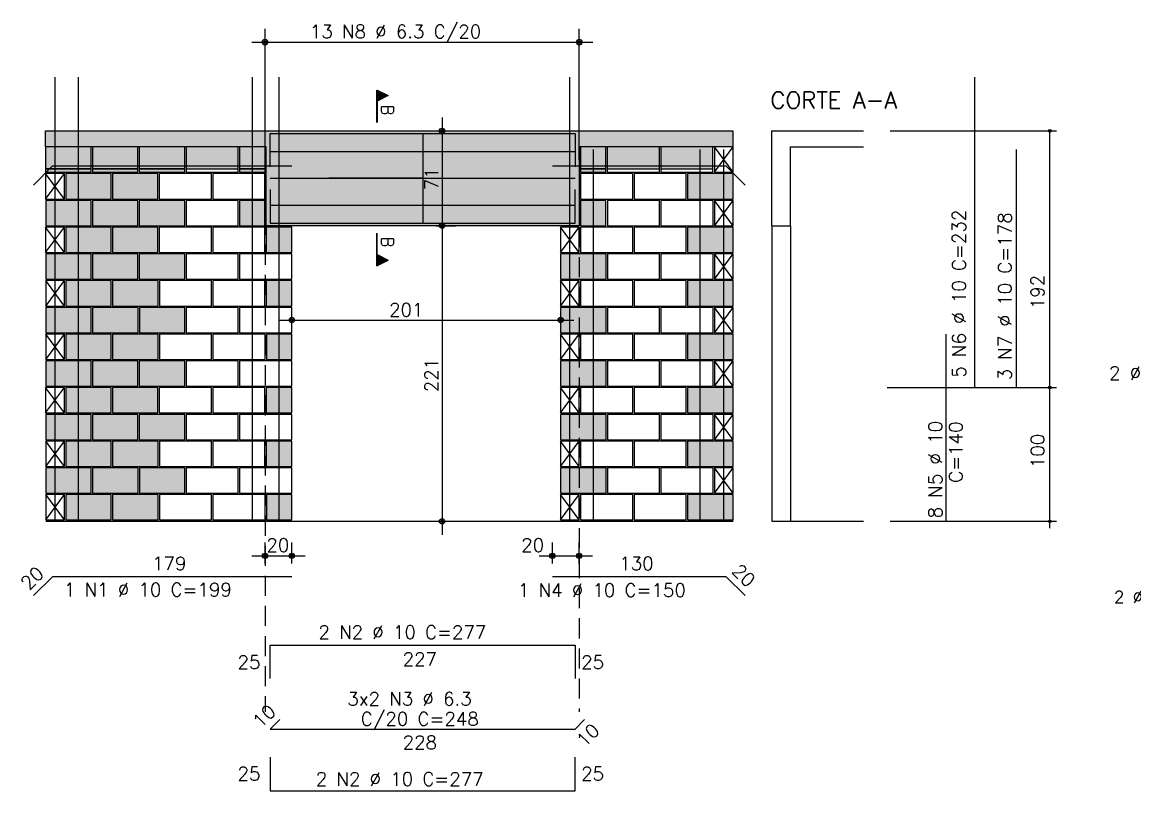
# Model space of a CAD drawing. Extents: x -1 to 122, y -1 to 61.
# Drawn here: x 30.03 to 46.67, y 10.34 to 21.83 of the extents above; entities that cross this region are included whole.
import ezdxf

# ---------------------------------------------------------------- set-up
doc = ezdxf.new("R2010")
doc.units = 0
doc.header["$MEASUREMENT"] = 0
doc.linetypes.add('ESTILO_TQS_0001', pattern=[0.45, 0.3, -0.15])
for name, color, linetype in [('PENA_01', 1, 'CONTINUOUS'), ('PENA_02', 2, 'CONTINUOUS'), ('PENA_03', 3, 'CONTINUOUS'), ('PENA_04', 4, 'CONTINUOUS'), ('PENA_05', 5, 'CONTINUOUS'), ('PENA_09', 254, 'CONTINUOUS'), ('PENA_11', 252, 'CONTINUOUS'), ('PENA_21', 100, 'CONTINUOUS'), ('PENA_23', 50, 'CONTINUOUS')]:
    doc.layers.add(name, color=color, linetype=linetype)
doc.styles.get("Standard").update_dxf_attribs({"font": 'ROMANS.SHX'})

msp = doc.modelspace()

# ---------------------------------------------------------------- linework, layer by layer
at = {"layer": 'PENA_01', "linetype": 'Continuous'}
for p, q in [((33.664, 19.769), (33.664, 21.734)), ((33.664, 19.769), (33.664, 21.734)), ((38.364, 19.769), (38.364, 21.734)), ((38.364, 19.769), (38.364, 21.734)), ((33.464, 21.534), (38.564, 21.534)), ((33.464, 21.534), (38.564, 21.534)), ((36.312, 20.409), (36.312, 18.589)), ((36.022, 20.169), (36.022, 18.829)), ((36.11, 20.209), (36.512, 20.209)), ((30.382, 19.639), (31.062, 19.639)), ((31.082, 19.639), (31.762, 19.639)), ((31.782, 19.639), (32.462, 19.639)), ((32.484, 19.639), (33.264, 19.639)), ((33.284, 19.639), (33.664, 19.639)), ((38.382, 19.639), (38.762, 19.639)), ((38.782, 19.639), (39.562, 19.639)), ((39.582, 19.639), (40.362, 19.639)), ((36.022, 19.499), (34.619, 19.499)), ((36.312, 18.989), (36.312, 14.169)), ((36.12, 18.789), (36.112, 18.789)), ((36.222, 18.789), (36.512, 18.789)), ((33.864, 17.379), (38.284, 17.379)), ((33.664, 13.74), (33.664, 14.053)), ((34.064, 13.74), (34.064, 14.053)), ((37.962, 13.74), (37.962, 14.053)), ((38.362, 13.74), (38.362, 14.053)), ((33.464, 13.853), (34.264, 13.853)), ((37.762, 13.853), (38.562, 13.853))]:
    msp.add_line(p, q, dxfattribs=at)
at = {"layer": 'PENA_01', "linetype": 'ESTILO_TQS_0001'}
for p, q in [((33.664, 19.404), (33.664, 11.518)), ((38.362, 18.769), (38.362, 11.518))]:
    msp.add_line(p, q, dxfattribs=at)
at = {"layer": 'PENA_02', "linetype": 'Continuous'}
for p, q in [((40.664, 19.969), (40.384, 19.969)), ((40.384, 19.969), (40.384, 19.589)), ((40.664, 19.589), (40.664, 19.969)), ((30.662, 19.569), (30.382, 19.569)), ((30.382, 19.569), (30.382, 19.189)), ((30.662, 19.189), (30.662, 19.569)), ((40.384, 19.589), (40.664, 19.589)), ((30.382, 19.189), (30.662, 19.189)), ((40.664, 19.169), (40.384, 19.169)), ((40.384, 19.169), (40.384, 18.789)), ((40.664, 18.789), (40.664, 19.169)), ((30.662, 18.769), (30.382, 18.769)), ((30.382, 18.769), (30.382, 18.389)), ((30.662, 18.389), (30.662, 18.769)), ((38.362, 18.769), (38.082, 18.769)), ((38.082, 18.769), (38.082, 18.389)), ((38.362, 18.389), (38.362, 18.769)), ((40.384, 18.789), (40.664, 18.789)), ((30.382, 18.389), (30.662, 18.389)), ((38.082, 18.389), (38.362, 18.389)), ((40.664, 18.369), (40.384, 18.369)), ((40.384, 18.369), (40.384, 17.989)), ((40.664, 17.989), (40.664, 18.369)), ((40.384, 17.989), (40.664, 17.989)), ((30.663, 17.969), (30.383, 17.969)), ((30.383, 17.969), (30.383, 17.589)), ((30.663, 17.589), (30.663, 17.969)), ((38.363, 17.969), (38.083, 17.969)), ((38.083, 17.969), (38.083, 17.589)), ((38.363, 17.589), (38.363, 17.969)), ((30.383, 17.589), (30.663, 17.589)), ((38.083, 17.589), (38.363, 17.589)), ((40.664, 17.569), (40.384, 17.569)), ((40.384, 17.569), (40.384, 17.189)), ((40.664, 17.189), (40.664, 17.569)), ((30.664, 17.169), (30.384, 17.169)), ((30.384, 17.169), (30.384, 16.789)), ((30.664, 16.789), (30.664, 17.169)), ((38.364, 17.169), (38.084, 17.169)), ((38.084, 17.169), (38.084, 16.789)), ((38.364, 16.789), (38.364, 17.169)), ((40.384, 17.189), (40.664, 17.189)), ((30.384, 16.789), (30.664, 16.789)), ((38.084, 16.789), (38.364, 16.789)), ((40.664, 16.769), (40.384, 16.769)), ((40.384, 16.769), (40.384, 16.389)), ((40.664, 16.389), (40.664, 16.769)), ((30.662, 16.369), (30.382, 16.369)), ((30.382, 16.369), (30.382, 15.989)), ((30.662, 15.989), (30.662, 16.369)), ((38.362, 16.369), (38.082, 16.369)), ((38.082, 16.369), (38.082, 15.989)), ((38.362, 15.989), (38.362, 16.369)), ((40.384, 16.389), (40.664, 16.389)), ((30.382, 15.989), (30.662, 15.989)), ((38.082, 15.989), (38.362, 15.989)), ((40.664, 15.969), (40.384, 15.969)), ((40.384, 15.969), (40.384, 15.589)), ((40.664, 15.589), (40.664, 15.969)), ((30.663, 15.569), (30.383, 15.569)), ((30.383, 15.569), (30.383, 15.189)), ((30.663, 15.189), (30.663, 15.569)), ((38.363, 15.569), (38.083, 15.569)), ((38.083, 15.569), (38.083, 15.189)), ((38.363, 15.189), (38.363, 15.569)), ((40.384, 15.589), (40.664, 15.589)), ((30.383, 15.189), (30.663, 15.189)), ((38.083, 15.189), (38.363, 15.189)), ((40.664, 15.169), (40.384, 15.169)), ((40.384, 15.169), (40.384, 14.789)), ((40.664, 14.789), (40.664, 15.169)), ((30.664, 14.769), (30.384, 14.769)), ((30.384, 14.769), (30.384, 14.389)), ((30.664, 14.389), (30.664, 14.769)), ((38.364, 14.769), (38.084, 14.769)), ((38.084, 14.769), (38.084, 14.389)), ((38.364, 14.389), (38.364, 14.769)), ((40.384, 14.789), (40.664, 14.789)), ((30.384, 14.389), (30.664, 14.389)), ((30.384, 14.369), (40.664, 14.369)), ((38.084, 14.389), (38.364, 14.389))]:
    msp.add_line(p, q, dxfattribs=at)
for points in [[(30.382, 19.969), (30.382, 20.209), (40.662, 20.209), (40.662, 19.969), (38.362, 19.969), (38.362, 18.789), (33.682, 18.789), (33.682, 19.969), (30.382, 19.969)], [(30.382, 19.589), (31.062, 19.589), (31.062, 19.969), (30.382, 19.969), (30.382, 19.589)], [(31.082, 19.589), (31.762, 19.589), (31.762, 19.969), (31.082, 19.969), (31.082, 19.589)], [(31.782, 19.589), (32.462, 19.589), (32.462, 19.969), (31.782, 19.969), (31.782, 19.589)], [(32.484, 19.589), (33.264, 19.589), (33.264, 19.969), (32.484, 19.969), (32.484, 19.589)], [(33.284, 19.589), (33.664, 19.589), (33.664, 19.969), (33.284, 19.969), (33.284, 19.589)], [(38.382, 19.589), (38.762, 19.589), (38.762, 19.969), (38.382, 19.969), (38.382, 19.589)], [(38.782, 19.589), (39.562, 19.589), (39.562, 19.969), (38.782, 19.969), (38.782, 19.589)], [(39.582, 19.589), (40.362, 19.589), (40.362, 19.969), (39.582, 19.969), (39.582, 19.589)], [(30.682, 19.189), (31.362, 19.189), (31.362, 19.569), (30.682, 19.569), (30.682, 19.189)], [(31.382, 19.189), (32.062, 19.189), (32.062, 19.569), (31.382, 19.569), (31.382, 19.189)], [(32.082, 19.189), (32.862, 19.189), (32.862, 19.569), (32.082, 19.569), (32.082, 19.189)], [(32.882, 19.189), (33.662, 19.189), (33.662, 19.569), (32.882, 19.569), (32.882, 19.189)], [(38.384, 19.189), (39.164, 19.189), (39.164, 19.569), (38.384, 19.569), (38.384, 19.189)], [(39.184, 19.189), (39.964, 19.189), (39.964, 19.569), (39.184, 19.569), (39.184, 19.189)], [(39.984, 19.189), (40.664, 19.189), (40.664, 19.569), (39.984, 19.569), (39.984, 19.189)], [(30.384, 18.789), (31.064, 18.789), (31.064, 19.169), (30.384, 19.169), (30.384, 18.789)], [(31.082, 18.789), (31.762, 18.789), (31.762, 19.169), (31.082, 19.169), (31.082, 18.789)], [(31.782, 18.789), (32.462, 18.789), (32.462, 19.169), (31.782, 19.169), (31.782, 18.789)], [(32.482, 18.789), (33.262, 18.789), (33.262, 19.169), (32.482, 19.169), (32.482, 18.789)], [(33.282, 18.789), (33.662, 18.789), (33.662, 19.169), (33.282, 19.169), (33.282, 18.789)], [(38.382, 18.789), (38.762, 18.789), (38.762, 19.169), (38.382, 19.169), (38.382, 18.789)], [(38.784, 18.789), (39.564, 18.789), (39.564, 19.169), (38.784, 19.169), (38.784, 18.789)], [(39.584, 18.789), (40.364, 18.789), (40.364, 19.169), (39.584, 19.169), (39.584, 18.789)], [(30.682, 18.389), (31.362, 18.389), (31.362, 18.769), (30.682, 18.769), (30.682, 18.389)], [(31.382, 18.389), (32.062, 18.389), (32.062, 18.769), (31.382, 18.769), (31.382, 18.389)], [(32.082, 18.389), (32.862, 18.389), (32.862, 18.769), (32.082, 18.769), (32.082, 18.389)], [(32.882, 18.389), (33.662, 18.389), (33.662, 18.769), (32.882, 18.769), (32.882, 18.389)], [(33.682, 18.389), (34.062, 18.389), (34.062, 18.769), (33.682, 18.769), (33.682, 18.389)], [(38.384, 18.389), (39.164, 18.389), (39.164, 18.769), (38.384, 18.769), (38.384, 18.389)], [(39.184, 18.389), (39.964, 18.389), (39.964, 18.769), (39.184, 18.769), (39.184, 18.389)], [(39.984, 18.389), (40.664, 18.389), (40.664, 18.769), (39.984, 18.769), (39.984, 18.389)], [(30.384, 17.989), (31.064, 17.989), (31.064, 18.369), (30.384, 18.369), (30.384, 17.989)], [(31.083, 17.989), (31.763, 17.989), (31.763, 18.369), (31.083, 18.369), (31.083, 17.989)], [(31.783, 17.989), (32.463, 17.989), (32.463, 18.369), (31.783, 18.369), (31.783, 17.989)], [(32.483, 17.989), (33.263, 17.989), (33.263, 18.369), (32.483, 18.369), (32.483, 17.989)], [(33.283, 17.989), (34.063, 17.989), (34.063, 18.369), (33.283, 18.369), (33.283, 17.989)], [(38.084, 17.989), (38.764, 17.989), (38.764, 18.369), (38.084, 18.369), (38.084, 17.989)], [(38.784, 17.989), (39.564, 17.989), (39.564, 18.369), (38.784, 18.369), (38.784, 17.989)], [(39.584, 17.989), (40.364, 17.989), (40.364, 18.369), (39.584, 18.369), (39.584, 17.989)], [(30.683, 17.589), (31.363, 17.589), (31.363, 17.969), (30.683, 17.969), (30.683, 17.589)], [(31.383, 17.589), (32.063, 17.589), (32.063, 17.969), (31.383, 17.969), (31.383, 17.589)], [(32.083, 17.589), (32.863, 17.589), (32.863, 17.969), (32.083, 17.969), (32.083, 17.589)], [(32.883, 17.589), (33.663, 17.589), (33.663, 17.969), (32.883, 17.969), (32.883, 17.589)], [(33.683, 17.589), (34.063, 17.589), (34.063, 17.969), (33.683, 17.969), (33.683, 17.589)], [(38.384, 17.589), (39.164, 17.589), (39.164, 17.969), (38.384, 17.969), (38.384, 17.589)], [(39.184, 17.589), (39.964, 17.589), (39.964, 17.969), (39.184, 17.969), (39.184, 17.589)], [(39.984, 17.589), (40.664, 17.589), (40.664, 17.969), (39.984, 17.969), (39.984, 17.589)], [(30.384, 17.189), (31.064, 17.189), (31.064, 17.569), (30.384, 17.569), (30.384, 17.189)], [(31.084, 17.189), (31.764, 17.189), (31.764, 17.569), (31.084, 17.569), (31.084, 17.189)], [(31.784, 17.189), (32.464, 17.189), (32.464, 17.569), (31.784, 17.569), (31.784, 17.189)], [(32.484, 17.189), (33.264, 17.189), (33.264, 17.569), (32.484, 17.569), (32.484, 17.189)], [(33.284, 17.189), (34.064, 17.189), (34.064, 17.569), (33.284, 17.569), (33.284, 17.189)], [(38.084, 17.189), (38.764, 17.189), (38.764, 17.569), (38.084, 17.569), (38.084, 17.189)], [(38.784, 17.189), (39.564, 17.189), (39.564, 17.569), (38.784, 17.569), (38.784, 17.189)], [(39.584, 17.189), (40.364, 17.189), (40.364, 17.569), (39.584, 17.569), (39.584, 17.189)], [(30.684, 16.789), (31.364, 16.789), (31.364, 17.169), (30.684, 17.169), (30.684, 16.789)], [(31.384, 16.789), (32.064, 16.789), (32.064, 17.169), (31.384, 17.169), (31.384, 16.789)], [(32.084, 16.789), (32.864, 16.789), (32.864, 17.169), (32.084, 17.169), (32.084, 16.789)], [(32.884, 16.789), (33.664, 16.789), (33.664, 17.169), (32.884, 17.169), (32.884, 16.789)], [(33.684, 16.789), (34.064, 16.789), (34.064, 17.169), (33.684, 17.169), (33.684, 16.789)], [(38.384, 16.789), (39.164, 16.789), (39.164, 17.169), (38.384, 17.169), (38.384, 16.789)], [(39.184, 16.789), (39.964, 16.789), (39.964, 17.169), (39.184, 17.169), (39.184, 16.789)], [(39.984, 16.789), (40.664, 16.789), (40.664, 17.169), (39.984, 17.169), (39.984, 16.789)], [(30.384, 16.389), (31.064, 16.389), (31.064, 16.769), (30.384, 16.769), (30.384, 16.389)], [(31.082, 16.389), (31.762, 16.389), (31.762, 16.769), (31.082, 16.769), (31.082, 16.389)], [(31.782, 16.389), (32.462, 16.389), (32.462, 16.769), (31.782, 16.769), (31.782, 16.389)], [(32.482, 16.389), (33.262, 16.389), (33.262, 16.769), (32.482, 16.769), (32.482, 16.389)], [(33.282, 16.389), (34.062, 16.389), (34.062, 16.769), (33.282, 16.769), (33.282, 16.389)], [(38.084, 16.389), (38.764, 16.389), (38.764, 16.769), (38.084, 16.769), (38.084, 16.389)], [(38.784, 16.389), (39.564, 16.389), (39.564, 16.769), (38.784, 16.769), (38.784, 16.389)], [(39.584, 16.389), (40.364, 16.389), (40.364, 16.769), (39.584, 16.769), (39.584, 16.389)], [(30.682, 15.989), (31.362, 15.989), (31.362, 16.369), (30.682, 16.369), (30.682, 15.989)], [(31.382, 15.989), (32.062, 15.989), (32.062, 16.369), (31.382, 16.369), (31.382, 15.989)], [(32.082, 15.989), (32.862, 15.989), (32.862, 16.369), (32.082, 16.369), (32.082, 15.989)], [(32.882, 15.989), (33.662, 15.989), (33.662, 16.369), (32.882, 16.369), (32.882, 15.989)], [(33.682, 15.989), (34.062, 15.989), (34.062, 16.369), (33.682, 16.369), (33.682, 15.989)], [(38.384, 15.989), (39.164, 15.989), (39.164, 16.369), (38.384, 16.369), (38.384, 15.989)], [(39.184, 15.989), (39.964, 15.989), (39.964, 16.369), (39.184, 16.369), (39.184, 15.989)], [(39.984, 15.989), (40.664, 15.989), (40.664, 16.369), (39.984, 16.369), (39.984, 15.989)], [(30.384, 15.589), (31.064, 15.589), (31.064, 15.969), (30.384, 15.969), (30.384, 15.589)], [(31.083, 15.589), (31.763, 15.589), (31.763, 15.969), (31.083, 15.969), (31.083, 15.589)], [(31.783, 15.589), (32.463, 15.589), (32.463, 15.969), (31.783, 15.969), (31.783, 15.589)], [(32.483, 15.589), (33.263, 15.589), (33.263, 15.969), (32.483, 15.969), (32.483, 15.589)], [(33.283, 15.589), (34.063, 15.589), (34.063, 15.969), (33.283, 15.969), (33.283, 15.589)], [(38.084, 15.589), (38.764, 15.589), (38.764, 15.969), (38.084, 15.969), (38.084, 15.589)], [(38.784, 15.589), (39.564, 15.589), (39.564, 15.969), (38.784, 15.969), (38.784, 15.589)], [(39.584, 15.589), (40.364, 15.589), (40.364, 15.969), (39.584, 15.969), (39.584, 15.589)], [(30.683, 15.189), (31.363, 15.189), (31.363, 15.569), (30.683, 15.569), (30.683, 15.189)], [(31.383, 15.189), (32.063, 15.189), (32.063, 15.569), (31.383, 15.569), (31.383, 15.189)], [(32.083, 15.189), (32.863, 15.189), (32.863, 15.569), (32.083, 15.569), (32.083, 15.189)], [(32.883, 15.189), (33.663, 15.189), (33.663, 15.569), (32.883, 15.569), (32.883, 15.189)], [(33.683, 15.189), (34.063, 15.189), (34.063, 15.569), (33.683, 15.569), (33.683, 15.189)], [(38.384, 15.189), (39.164, 15.189), (39.164, 15.569), (38.384, 15.569), (38.384, 15.189)], [(39.184, 15.189), (39.964, 15.189), (39.964, 15.569), (39.184, 15.569), (39.184, 15.189)], [(39.984, 15.189), (40.664, 15.189), (40.664, 15.569), (39.984, 15.569), (39.984, 15.189)], [(30.384, 14.789), (31.064, 14.789), (31.064, 15.169), (30.384, 15.169), (30.384, 14.789)], [(31.084, 14.789), (31.764, 14.789), (31.764, 15.169), (31.084, 15.169), (31.084, 14.789)], [(31.784, 14.789), (32.464, 14.789), (32.464, 15.169), (31.784, 15.169), (31.784, 14.789)], [(31.784, 14.789), (32.464, 14.789), (32.464, 15.169), (31.784, 15.169), (31.784, 14.789)], [(32.484, 14.789), (33.264, 14.789), (33.264, 15.169), (32.484, 15.169), (32.484, 14.789)], [(33.284, 14.789), (34.064, 14.789), (34.064, 15.169), (33.284, 15.169), (33.284, 14.789)], [(38.084, 14.789), (38.764, 14.789), (38.764, 15.169), (38.084, 15.169), (38.084, 14.789)], [(38.784, 14.789), (39.564, 14.789), (39.564, 15.169), (38.784, 15.169), (38.784, 14.789)], [(39.584, 14.789), (40.364, 14.789), (40.364, 15.169), (39.584, 15.169), (39.584, 14.789)], [(30.684, 14.389), (31.364, 14.389), (31.364, 14.769), (30.684, 14.769), (30.684, 14.389)], [(31.384, 14.389), (32.064, 14.389), (32.064, 14.769), (31.384, 14.769), (31.384, 14.389)], [(32.084, 14.389), (32.864, 14.389), (32.864, 14.769), (32.084, 14.769), (32.084, 14.389)], [(32.884, 14.389), (33.664, 14.389), (33.664, 14.769), (32.884, 14.769), (32.884, 14.389)], [(33.684, 14.389), (34.064, 14.389), (34.064, 14.769), (33.684, 14.769), (33.684, 14.389)], [(38.384, 14.389), (39.164, 14.389), (39.164, 14.769), (38.384, 14.769), (38.384, 14.389)], [(39.184, 14.389), (39.964, 14.389), (39.964, 14.769), (39.184, 14.769), (39.184, 14.389)], [(39.984, 14.389), (40.664, 14.389), (40.664, 14.769), (39.984, 14.769), (39.984, 14.389)]]:
    msp.add_lwpolyline(points, dxfattribs=at)
for centre, radius in [((33.664, 21.534), 0.0416), ((33.664, 21.534), 0.0416), ((33.664, 21.534), 0.0208), ((33.664, 21.534), 0.0208), ((38.364, 21.534), 0.0416), ((38.364, 21.534), 0.0416), ((38.364, 21.534), 0.0208), ((38.364, 21.534), 0.0208), ((36.312, 20.209), 0.04), ((36.312, 20.209), 0.02), ((45.402, 20.209), 0.02), ((45.402, 20.209), 0.01), ((36.312, 18.789), 0.04), ((36.312, 18.789), 0.04), ((36.312, 18.789), 0.02), ((36.312, 18.789), 0.02), ((34.064, 17.379), 0.04), ((34.064, 17.379), 0.02), ((38.084, 17.379), 0.04), ((38.084, 17.379), 0.02), ((45.402, 16.369), 0.02), ((45.402, 16.369), 0.01), ((36.312, 14.369), 0.04), ((36.312, 14.369), 0.02), ((45.402, 14.369), 0.02), ((45.402, 14.369), 0.01), ((33.664, 13.853), 0.04), ((33.664, 13.853), 0.02), ((34.064, 13.853), 0.04), ((34.064, 13.853), 0.02), ((37.962, 13.853), 0.04), ((37.962, 13.853), 0.02), ((38.362, 13.853), 0.04), ((38.362, 13.853), 0.02)]:
    msp.add_circle(centre, radius, dxfattribs=at)
at = {"layer": 'PENA_03', "linetype": 'Continuous'}
for p, q in [((35.338, 20.332), (35.338, 20.818)), ((35.338, 20.818), (35.504, 20.735)), ((35.339, 20.817), (35.339, 20.653)), ((35.339, 20.817), (35.503, 20.735)), ((35.351, 20.812), (35.351, 20.659)), ((35.364, 20.805), (35.364, 20.665)), ((35.503, 20.735), (35.339, 20.653)), ((35.504, 20.735), (35.339, 20.653)), ((35.339, 20.653), (35.339, 20.332)), ((35.377, 20.799), (35.377, 20.671)), ((35.389, 20.793), (35.389, 20.678)), ((35.402, 20.786), (35.402, 20.684)), ((35.415, 20.78), (35.415, 20.691)), ((35.428, 20.774), (35.428, 20.697)), ((35.44, 20.767), (35.44, 20.703)), ((35.453, 20.761), (35.453, 20.71)), ((35.466, 20.754), (35.466, 20.716)), ((35.479, 20.748), (35.479, 20.722)), ((35.491, 20.742), (35.491, 20.729)), ((35.91, 20.209), (35.91, 20.209)), ((41.242, 18.789), (41.242, 20.209)), ((41.242, 20.209), (42.613, 20.209)), ((43.013, 20.209), (45.502, 20.209)), ((45.402, 14.269), (45.402, 20.209)), ((40.384, 19.589), (40.664, 19.969)), ((40.664, 19.589), (40.384, 19.969)), ((41.522, 19.969), (42.613, 19.969)), ((41.522, 18.789), (41.522, 19.969)), ((30.382, 19.189), (30.662, 19.569)), ((30.662, 19.189), (30.382, 19.569)), ((33.664, 19.569), (33.664, 19.569)), ((33.664, 19.569), (33.664, 19.569)), ((38.364, 19.569), (38.364, 19.569)), ((38.364, 19.569), (38.364, 19.569)), ((40.384, 18.789), (40.664, 19.169)), ((40.664, 18.789), (40.384, 19.169)), ((30.382, 18.389), (30.662, 18.769)), ((30.662, 18.389), (30.382, 18.769)), ((35.338, 18.192), (35.338, 18.679)), ((35.339, 18.358), (35.339, 18.679)), ((36.022, 18.789), (36.022, 18.789)), ((36.32, 18.789), (36.32, 18.789)), ((38.082, 18.389), (38.362, 18.769)), ((38.362, 18.389), (38.082, 18.769)), ((41.242, 18.789), (41.242, 14.369)), ((41.242, 18.789), (41.522, 18.789)), ((41.522, 18.789), (41.522, 14.369)), ((35.339, 18.358), (35.504, 18.275)), ((35.339, 18.193), (35.339, 18.357)), ((35.339, 18.357), (35.503, 18.275)), ((35.351, 18.199), (35.351, 18.352)), ((35.364, 18.205), (35.364, 18.345)), ((35.377, 18.211), (35.377, 18.339)), ((35.389, 18.218), (35.389, 18.333)), ((35.402, 18.224), (35.402, 18.326)), ((35.415, 18.231), (35.415, 18.32)), ((35.428, 18.237), (35.428, 18.314)), ((35.44, 18.243), (35.44, 18.307)), ((40.384, 17.989), (40.664, 18.369)), ((40.664, 17.989), (40.384, 18.369)), ((35.338, 18.192), (35.504, 18.275)), ((35.339, 18.193), (35.503, 18.275)), ((35.453, 18.25), (35.453, 18.301)), ((35.466, 18.256), (35.466, 18.294)), ((35.479, 18.262), (35.479, 18.288)), ((35.491, 18.269), (35.491, 18.282)), ((30.383, 17.589), (30.663, 17.969)), ((30.663, 17.589), (30.383, 17.969)), ((38.083, 17.589), (38.363, 17.969)), ((38.363, 17.589), (38.083, 17.969)), ((40.384, 17.189), (40.664, 17.569)), ((40.664, 17.189), (40.384, 17.569)), ((34.064, 17.379), (34.064, 17.379)), ((38.084, 17.379), (38.084, 17.379)), ((30.384, 16.789), (30.664, 17.169)), ((30.664, 16.789), (30.384, 17.169)), ((38.084, 16.789), (38.364, 17.169)), ((38.364, 16.789), (38.084, 17.169)), ((40.384, 16.389), (40.664, 16.769)), ((40.664, 16.389), (40.384, 16.769)), ((30.382, 15.989), (30.662, 16.369)), ((30.662, 15.989), (30.382, 16.369)), ((38.082, 15.989), (38.362, 16.369)), ((38.362, 15.989), (38.082, 16.369)), ((42.971, 16.369), (45.502, 16.369)), ((40.384, 15.589), (40.664, 15.969)), ((40.664, 15.589), (40.384, 15.969)), ((30.383, 15.189), (30.663, 15.569)), ((30.663, 15.189), (30.383, 15.569)), ((38.083, 15.189), (38.363, 15.569)), ((38.363, 15.189), (38.083, 15.569)), ((40.384, 14.789), (40.664, 15.169)), ((40.664, 14.789), (40.384, 15.169)), ((30.384, 14.389), (30.664, 14.769)), ((30.664, 14.389), (30.384, 14.769)), ((38.084, 14.389), (38.364, 14.769)), ((38.364, 14.389), (38.084, 14.769)), ((36.312, 14.369), (36.312, 14.369)), ((41.242, 14.369), (42.613, 14.369)), ((43.013, 14.369), (45.502, 14.369)), ((33.664, 13.54), (33.664, 13.54)), ((34.064, 13.54), (34.064, 13.54)), ((37.962, 13.54), (37.962, 13.54)), ((38.362, 13.54), (38.362, 13.54))]:
    msp.add_line(p, q, dxfattribs=at)
at = {"layer": 'PENA_04', "linetype": 'Continuous'}
for p, q in [((33.742, 19.669), (33.742, 20.169)), ((33.742, 20.169), (38.302, 20.169)), ((38.302, 20.169), (38.302, 19.669)), ((33.742, 19.899), (38.302, 19.899)), ((33.742, 19.499), (38.302, 19.499)), ((33.742, 19.329), (33.742, 18.829)), ((38.302, 18.829), (38.302, 19.329)), ((33.742, 19.099), (38.302, 19.099)), ((33.742, 18.829), (38.302, 18.829))]:
    msp.add_line(p, q, dxfattribs=at)
at = {"layer": 'PENA_05', "linetype": 'Continuous'}
for p, q in [((38.224, 14.369), (38.224, 21.009)), ((44.278, 16.366), (44.278, 21.009)), ((38.574, 14.369), (38.574, 19.929)), ((40.174, 14.369), (40.174, 19.929)), ((40.524, 14.369), (40.524, 19.929)), ((44.905, 16.369), (44.905, 19.929)), ((30.482, 19.679), (30.199, 19.396)), ((34.062, 19.679), (30.482, 19.679)), ((40.562, 19.679), (37.962, 19.679)), ((40.845, 19.396), (40.562, 19.679)), ((43.852, 14.369), (43.852, 17.169)), ((30.484, 13.54), (30.201, 13.258)), ((34.064, 13.54), (30.484, 13.54)), ((40.562, 13.54), (37.962, 13.54)), ((40.845, 13.258), (40.562, 13.54)), ((33.742, 12.017), (33.742, 12.517)), ((33.742, 12.517), (38.302, 12.517)), ((38.302, 12.517), (38.302, 12.017)), ((33.884, 11.404), (33.742, 11.263)), ((38.302, 11.263), (38.444, 11.404)), ((33.742, 11.263), (38.302, 11.263)), ((33.742, 10.84), (33.742, 10.34)), ((38.302, 10.34), (38.302, 10.84)), ((33.742, 10.34), (38.302, 10.34))]:
    msp.add_line(p, q, dxfattribs=at)
for points in [[(30.519, 21.009), (30.519, 14.369)], [(30.869, 21.009), (30.869, 14.369)], [(33.469, 21.009), (33.469, 14.369)], [(33.869, 21.009), (33.869, 14.369)]]:
    msp.add_lwpolyline(points, dxfattribs=at)
at = {"layer": 'PENA_09', "linetype": 'Continuous'}
for points in [[(30.382, 19.639), (31.062, 19.639), (31.062, 19.969), (30.382, 19.969), (30.382, 19.639)], [(31.082, 19.639), (31.762, 19.639), (31.762, 19.969), (31.082, 19.969), (31.082, 19.639)], [(31.782, 19.639), (32.462, 19.639), (32.462, 19.969), (31.782, 19.969), (31.782, 19.639)], [(32.484, 19.639), (33.264, 19.639), (33.264, 19.969), (32.484, 19.969), (32.484, 19.639)], [(33.284, 19.639), (33.664, 19.639), (33.664, 19.969), (33.284, 19.969), (33.284, 19.639)], [(38.382, 19.639), (38.762, 19.639), (38.762, 19.969), (38.382, 19.969), (38.382, 19.639)], [(38.782, 19.639), (39.562, 19.639), (39.562, 19.969), (38.782, 19.969), (38.782, 19.639)], [(39.582, 19.639), (40.362, 19.639), (40.362, 19.969), (39.582, 19.969), (39.582, 19.639)]]:
    msp.add_lwpolyline(points, dxfattribs=at)
for points in [[(30.382, 19.639), (31.062, 19.639), (31.062, 19.969)], [(30.382, 19.639), (31.062, 19.969), (30.382, 19.969)], [(30.382, 19.639), (30.382, 19.969), (30.382, 19.639)], [(31.082, 19.639), (31.762, 19.639), (31.762, 19.969)], [(31.082, 19.639), (31.762, 19.969), (31.082, 19.969)], [(31.082, 19.639), (31.082, 19.969), (31.082, 19.639)], [(31.782, 19.639), (32.462, 19.639), (32.462, 19.969)], [(31.782, 19.639), (32.462, 19.969), (31.782, 19.969)], [(31.782, 19.639), (31.782, 19.969), (31.782, 19.639)], [(32.484, 19.639), (33.264, 19.639), (33.264, 19.969)], [(32.484, 19.639), (33.264, 19.969), (32.484, 19.969)], [(32.484, 19.639), (32.484, 19.969), (32.484, 19.639)], [(33.284, 19.639), (33.664, 19.639), (33.664, 19.969)], [(33.284, 19.639), (33.664, 19.969), (33.284, 19.969)], [(33.284, 19.639), (33.284, 19.969), (33.284, 19.639)], [(38.382, 19.639), (38.762, 19.639), (38.762, 19.969)], [(38.382, 19.639), (38.762, 19.969), (38.382, 19.969)], [(38.382, 19.639), (38.382, 19.969), (38.382, 19.639)], [(38.782, 19.639), (39.562, 19.639), (39.562, 19.969)], [(38.782, 19.639), (39.562, 19.969), (38.782, 19.969)], [(38.782, 19.639), (38.782, 19.969), (38.782, 19.639)], [(39.582, 19.639), (40.362, 19.639), (40.362, 19.969)], [(39.582, 19.639), (40.362, 19.969), (39.582, 19.969)], [(39.582, 19.639), (39.582, 19.969), (39.582, 19.639)]]:
    msp.add_solid(points, dxfattribs=at)
at = {"layer": 'PENA_11', "linetype": 'Continuous'}
for points in [[(33.682, 19.969), (30.382, 19.969), (40.662, 20.209)], [(40.662, 20.209), (30.382, 19.969), (30.382, 20.209)], [(38.362, 19.969), (33.682, 19.969), (40.662, 20.209)], [(40.662, 20.209), (40.662, 19.969), (38.362, 19.969)], [(38.362, 18.789), (33.682, 18.789), (38.362, 19.969)], [(33.682, 18.789), (33.682, 19.969), (38.362, 19.969)]]:
    msp.add_solid(points, dxfattribs=at)
at = {"layer": 'PENA_21', "linetype": 'Continuous'}
for points in [[(30.382, 19.589), (31.062, 19.589), (31.062, 19.639), (30.382, 19.639), (30.382, 19.589)], [(31.082, 19.589), (31.762, 19.589), (31.762, 19.639), (31.082, 19.639), (31.082, 19.589)], [(31.782, 19.589), (32.462, 19.589), (32.462, 19.639), (31.782, 19.639), (31.782, 19.589)], [(30.682, 19.189), (31.362, 19.189), (31.362, 19.569), (30.682, 19.569), (30.682, 19.189)], [(31.382, 19.189), (32.062, 19.189), (32.062, 19.569), (31.382, 19.569), (31.382, 19.189)], [(39.984, 19.189), (40.664, 19.189), (40.664, 19.569), (39.984, 19.569), (39.984, 19.189)], [(30.384, 18.789), (31.064, 18.789), (31.064, 19.169), (30.384, 19.169), (30.384, 18.789)], [(31.082, 18.789), (31.762, 18.789), (31.762, 19.169), (31.082, 19.169), (31.082, 18.789)], [(31.782, 18.789), (32.462, 18.789), (32.462, 19.169), (31.782, 19.169), (31.782, 18.789)], [(30.682, 18.389), (31.362, 18.389), (31.362, 18.769), (30.682, 18.769), (30.682, 18.389)], [(31.382, 18.389), (32.062, 18.389), (32.062, 18.769), (31.382, 18.769), (31.382, 18.389)], [(39.984, 18.389), (40.664, 18.389), (40.664, 18.769), (39.984, 18.769), (39.984, 18.389)], [(30.384, 17.989), (31.064, 17.989), (31.064, 18.369), (30.384, 18.369), (30.384, 17.989)], [(31.083, 17.989), (31.763, 17.989), (31.763, 18.369), (31.083, 18.369), (31.083, 17.989)], [(31.783, 17.989), (32.463, 17.989), (32.463, 18.369), (31.783, 18.369), (31.783, 17.989)], [(38.084, 17.989), (38.764, 17.989), (38.764, 18.369), (38.084, 18.369), (38.084, 17.989)], [(30.683, 17.589), (31.363, 17.589), (31.363, 17.969), (30.683, 17.969), (30.683, 17.589)], [(31.383, 17.589), (32.063, 17.589), (32.063, 17.969), (31.383, 17.969), (31.383, 17.589)], [(39.984, 17.589), (40.664, 17.589), (40.664, 17.969), (39.984, 17.969), (39.984, 17.589)], [(30.384, 17.189), (31.064, 17.189), (31.064, 17.569), (30.384, 17.569), (30.384, 17.189)], [(31.084, 17.189), (31.764, 17.189), (31.764, 17.569), (31.084, 17.569), (31.084, 17.189)], [(31.784, 17.189), (32.464, 17.189), (32.464, 17.569), (31.784, 17.569), (31.784, 17.189)], [(38.084, 17.189), (38.764, 17.189), (38.764, 17.569), (38.084, 17.569), (38.084, 17.189)], [(30.684, 16.789), (31.364, 16.789), (31.364, 17.169), (30.684, 17.169), (30.684, 16.789)], [(31.384, 16.789), (32.064, 16.789), (32.064, 17.169), (31.384, 17.169), (31.384, 16.789)], [(39.984, 16.789), (40.664, 16.789), (40.664, 17.169), (39.984, 17.169), (39.984, 16.789)], [(30.384, 16.389), (31.064, 16.389), (31.064, 16.769), (30.384, 16.769), (30.384, 16.389)], [(31.082, 16.389), (31.762, 16.389), (31.762, 16.769), (31.082, 16.769), (31.082, 16.389)], [(31.782, 16.389), (32.462, 16.389), (32.462, 16.769), (31.782, 16.769), (31.782, 16.389)], [(38.084, 16.389), (38.764, 16.389), (38.764, 16.769), (38.084, 16.769), (38.084, 16.389)], [(30.682, 15.989), (31.362, 15.989), (31.362, 16.369), (30.682, 16.369), (30.682, 15.989)], [(31.382, 15.989), (32.062, 15.989), (32.062, 16.369), (31.382, 16.369), (31.382, 15.989)], [(39.984, 15.989), (40.664, 15.989), (40.664, 16.369), (39.984, 16.369), (39.984, 15.989)], [(30.384, 15.589), (31.064, 15.589), (31.064, 15.969), (30.384, 15.969), (30.384, 15.589)], [(31.083, 15.589), (31.763, 15.589), (31.763, 15.969), (31.083, 15.969), (31.083, 15.589)], [(31.783, 15.589), (32.463, 15.589), (32.463, 15.969), (31.783, 15.969), (31.783, 15.589)], [(38.084, 15.589), (38.764, 15.589), (38.764, 15.969), (38.084, 15.969), (38.084, 15.589)], [(30.683, 15.189), (31.363, 15.189), (31.363, 15.569), (30.683, 15.569), (30.683, 15.189)], [(31.383, 15.189), (32.063, 15.189), (32.063, 15.569), (31.383, 15.569), (31.383, 15.189)], [(39.984, 15.189), (40.664, 15.189), (40.664, 15.569), (39.984, 15.569), (39.984, 15.189)], [(30.384, 14.789), (31.064, 14.789), (31.064, 15.169), (30.384, 15.169), (30.384, 14.789)], [(31.084, 14.789), (31.764, 14.789), (31.764, 15.169), (31.084, 15.169), (31.084, 14.789)], [(31.784, 14.789), (32.464, 14.789), (32.464, 15.169), (31.784, 15.169), (31.784, 14.789)], [(31.784, 14.789), (32.464, 14.789), (32.464, 15.169), (31.784, 15.169), (31.784, 14.789)], [(38.084, 14.789), (38.764, 14.789), (38.764, 15.169), (38.084, 15.169), (38.084, 14.789)], [(30.684, 14.389), (31.364, 14.389), (31.364, 14.769), (30.684, 14.769), (30.684, 14.389)], [(31.384, 14.389), (32.064, 14.389), (32.064, 14.769), (31.384, 14.769), (31.384, 14.389)], [(39.984, 14.389), (40.664, 14.389), (40.664, 14.769), (39.984, 14.769), (39.984, 14.389)]]:
    msp.add_lwpolyline(points, dxfattribs=at)
for points in [[(30.382, 19.589), (31.062, 19.589), (31.062, 19.639)], [(30.382, 19.589), (31.062, 19.639), (30.382, 19.639)], [(30.382, 19.589), (30.382, 19.639), (30.382, 19.589)], [(31.082, 19.589), (31.762, 19.589), (31.762, 19.639)], [(31.082, 19.589), (31.762, 19.639), (31.082, 19.639)], [(31.082, 19.589), (31.082, 19.639), (31.082, 19.589)], [(31.782, 19.589), (32.462, 19.589), (32.462, 19.639)], [(31.782, 19.589), (32.462, 19.639), (31.782, 19.639)], [(31.782, 19.589), (31.782, 19.639), (31.782, 19.589)], [(30.682, 19.189), (31.362, 19.189), (31.362, 19.569)], [(30.682, 19.189), (31.362, 19.569), (30.682, 19.569)], [(30.682, 19.189), (30.682, 19.569), (30.682, 19.189)], [(31.382, 19.189), (32.062, 19.189), (32.062, 19.569)], [(31.382, 19.189), (32.062, 19.569), (31.382, 19.569)], [(31.382, 19.189), (31.382, 19.569), (31.382, 19.189)], [(39.984, 19.189), (40.664, 19.189), (40.664, 19.569)], [(39.984, 19.189), (40.664, 19.569), (39.984, 19.569)], [(39.984, 19.189), (39.984, 19.569), (39.984, 19.189)], [(30.384, 18.789), (31.064, 18.789), (31.064, 19.169)], [(30.384, 18.789), (31.064, 19.169), (30.384, 19.169)], [(30.384, 18.789), (30.384, 19.169), (30.384, 18.789)], [(31.082, 18.789), (31.762, 18.789), (31.762, 19.169)], [(31.082, 18.789), (31.762, 19.169), (31.082, 19.169)], [(31.082, 18.789), (31.082, 19.169), (31.082, 18.789)], [(31.782, 18.789), (32.462, 18.789), (32.462, 19.169)], [(31.782, 18.789), (32.462, 19.169), (31.782, 19.169)], [(31.782, 18.789), (31.782, 19.169), (31.782, 18.789)], [(30.682, 18.389), (31.362, 18.389), (31.362, 18.769)], [(30.682, 18.389), (31.362, 18.769), (30.682, 18.769)], [(30.682, 18.389), (30.682, 18.769), (30.682, 18.389)], [(31.382, 18.389), (32.062, 18.389), (32.062, 18.769)], [(31.382, 18.389), (32.062, 18.769), (31.382, 18.769)], [(31.382, 18.389), (31.382, 18.769), (31.382, 18.389)], [(39.984, 18.389), (40.664, 18.389), (40.664, 18.769)], [(39.984, 18.389), (40.664, 18.769), (39.984, 18.769)], [(39.984, 18.389), (39.984, 18.769), (39.984, 18.389)], [(30.384, 17.989), (31.064, 17.989), (31.064, 18.369)], [(30.384, 17.989), (31.064, 18.369), (30.384, 18.369)], [(30.384, 17.989), (30.384, 18.369), (30.384, 17.989)], [(31.083, 17.989), (31.763, 17.989), (31.763, 18.369)], [(31.083, 17.989), (31.763, 18.369), (31.083, 18.369)], [(31.083, 17.989), (31.083, 18.369), (31.083, 17.989)], [(31.783, 17.989), (32.463, 17.989), (32.463, 18.369)], [(31.783, 17.989), (32.463, 18.369), (31.783, 18.369)], [(31.783, 17.989), (31.783, 18.369), (31.783, 17.989)], [(38.084, 17.989), (38.764, 17.989), (38.764, 18.369)], [(38.084, 17.989), (38.764, 18.369), (38.084, 18.369)], [(38.084, 17.989), (38.084, 18.369), (38.084, 17.989)], [(30.683, 17.589), (31.363, 17.589), (31.363, 17.969)], [(30.683, 17.589), (31.363, 17.969), (30.683, 17.969)], [(30.683, 17.589), (30.683, 17.969), (30.683, 17.589)], [(31.383, 17.589), (32.063, 17.589), (32.063, 17.969)], [(31.383, 17.589), (32.063, 17.969), (31.383, 17.969)], [(31.383, 17.589), (31.383, 17.969), (31.383, 17.589)], [(39.984, 17.589), (40.664, 17.589), (40.664, 17.969)], [(39.984, 17.589), (40.664, 17.969), (39.984, 17.969)], [(39.984, 17.589), (39.984, 17.969), (39.984, 17.589)], [(30.384, 17.189), (31.064, 17.189), (31.064, 17.569)], [(30.384, 17.189), (31.064, 17.569), (30.384, 17.569)], [(30.384, 17.189), (30.384, 17.569), (30.384, 17.189)], [(31.084, 17.189), (31.764, 17.189), (31.764, 17.569)], [(31.084, 17.189), (31.764, 17.569), (31.084, 17.569)], [(31.084, 17.189), (31.084, 17.569), (31.084, 17.189)], [(31.784, 17.189), (32.464, 17.189), (32.464, 17.569)], [(31.784, 17.189), (32.464, 17.569), (31.784, 17.569)], [(31.784, 17.189), (31.784, 17.569), (31.784, 17.189)], [(38.084, 17.189), (38.764, 17.189), (38.764, 17.569)], [(38.084, 17.189), (38.764, 17.569), (38.084, 17.569)], [(38.084, 17.189), (38.084, 17.569), (38.084, 17.189)], [(30.684, 16.789), (31.364, 16.789), (31.364, 17.169)], [(30.684, 16.789), (31.364, 17.169), (30.684, 17.169)], [(30.684, 16.789), (30.684, 17.169), (30.684, 16.789)], [(31.384, 16.789), (32.064, 16.789), (32.064, 17.169)], [(31.384, 16.789), (32.064, 17.169), (31.384, 17.169)], [(31.384, 16.789), (31.384, 17.169), (31.384, 16.789)], [(39.984, 16.789), (40.664, 16.789), (40.664, 17.169)], [(39.984, 16.789), (40.664, 17.169), (39.984, 17.169)], [(39.984, 16.789), (39.984, 17.169), (39.984, 16.789)], [(30.384, 16.389), (31.064, 16.389), (31.064, 16.769)], [(30.384, 16.389), (31.064, 16.769), (30.384, 16.769)], [(30.384, 16.389), (30.384, 16.769), (30.384, 16.389)], [(31.082, 16.389), (31.762, 16.389), (31.762, 16.769)], [(31.082, 16.389), (31.762, 16.769), (31.082, 16.769)], [(31.082, 16.389), (31.082, 16.769), (31.082, 16.389)], [(31.782, 16.389), (32.462, 16.389), (32.462, 16.769)], [(31.782, 16.389), (32.462, 16.769), (31.782, 16.769)], [(31.782, 16.389), (31.782, 16.769), (31.782, 16.389)], [(38.084, 16.389), (38.764, 16.389), (38.764, 16.769)], [(38.084, 16.389), (38.764, 16.769), (38.084, 16.769)], [(38.084, 16.389), (38.084, 16.769), (38.084, 16.389)], [(30.682, 15.989), (31.362, 15.989), (31.362, 16.369)], [(30.682, 15.989), (31.362, 16.369), (30.682, 16.369)], [(30.682, 15.989), (30.682, 16.369), (30.682, 15.989)], [(31.382, 15.989), (32.062, 15.989), (32.062, 16.369)], [(31.382, 15.989), (32.062, 16.369), (31.382, 16.369)], [(31.382, 15.989), (31.382, 16.369), (31.382, 15.989)], [(39.984, 15.989), (40.664, 15.989), (40.664, 16.369)], [(39.984, 15.989), (40.664, 16.369), (39.984, 16.369)], [(39.984, 15.989), (39.984, 16.369), (39.984, 15.989)], [(30.384, 15.589), (31.064, 15.589), (31.064, 15.969)], [(30.384, 15.589), (31.064, 15.969), (30.384, 15.969)], [(30.384, 15.589), (30.384, 15.969), (30.384, 15.589)], [(31.083, 15.589), (31.763, 15.589), (31.763, 15.969)], [(31.083, 15.589), (31.763, 15.969), (31.083, 15.969)], [(31.083, 15.589), (31.083, 15.969), (31.083, 15.589)], [(31.783, 15.589), (32.463, 15.589), (32.463, 15.969)], [(31.783, 15.589), (32.463, 15.969), (31.783, 15.969)], [(31.783, 15.589), (31.783, 15.969), (31.783, 15.589)], [(38.084, 15.589), (38.764, 15.589), (38.764, 15.969)], [(38.084, 15.589), (38.764, 15.969), (38.084, 15.969)], [(38.084, 15.589), (38.084, 15.969), (38.084, 15.589)], [(30.683, 15.189), (31.363, 15.189), (31.363, 15.569)], [(30.683, 15.189), (31.363, 15.569), (30.683, 15.569)], [(30.683, 15.189), (30.683, 15.569), (30.683, 15.189)], [(31.383, 15.189), (32.063, 15.189), (32.063, 15.569)], [(31.383, 15.189), (32.063, 15.569), (31.383, 15.569)], [(31.383, 15.189), (31.383, 15.569), (31.383, 15.189)], [(39.984, 15.189), (40.664, 15.189), (40.664, 15.569)], [(39.984, 15.189), (40.664, 15.569), (39.984, 15.569)], [(39.984, 15.189), (39.984, 15.569), (39.984, 15.189)], [(30.384, 14.789), (31.064, 14.789), (31.064, 15.169)], [(30.384, 14.789), (31.064, 15.169), (30.384, 15.169)], [(30.384, 14.789), (30.384, 15.169), (30.384, 14.789)], [(31.084, 14.789), (31.764, 14.789), (31.764, 15.169)], [(31.084, 14.789), (31.764, 15.169), (31.084, 15.169)], [(31.084, 14.789), (31.084, 15.169), (31.084, 14.789)], [(31.784, 14.789), (32.464, 14.789), (32.464, 15.169)], [(31.784, 14.789), (32.464, 15.169), (31.784, 15.169)], [(31.784, 14.789), (31.784, 15.169), (31.784, 14.789)], [(31.784, 14.789), (32.464, 14.789), (32.464, 15.169)], [(31.784, 14.789), (32.464, 15.169), (31.784, 15.169)], [(31.784, 14.789), (31.784, 15.169), (31.784, 14.789)], [(38.084, 14.789), (38.764, 14.789), (38.764, 15.169)], [(38.084, 14.789), (38.764, 15.169), (38.084, 15.169)], [(38.084, 14.789), (38.084, 15.169), (38.084, 14.789)], [(30.684, 14.389), (31.364, 14.389), (31.364, 14.769)], [(30.684, 14.389), (31.364, 14.769), (30.684, 14.769)], [(30.684, 14.389), (30.684, 14.769), (30.684, 14.389)], [(31.384, 14.389), (32.064, 14.389), (32.064, 14.769)], [(31.384, 14.389), (32.064, 14.769), (31.384, 14.769)], [(31.384, 14.389), (31.384, 14.769), (31.384, 14.389)], [(39.984, 14.389), (40.664, 14.389), (40.664, 14.769)], [(39.984, 14.389), (40.664, 14.769), (39.984, 14.769)], [(39.984, 14.389), (39.984, 14.769), (39.984, 14.389)]]:
    msp.add_solid(points, dxfattribs=at)
at = {"layer": 'PENA_23', "linetype": 'Continuous'}
for points in [[(33.284, 19.589), (33.664, 19.589), (33.664, 19.639), (33.284, 19.639), (33.284, 19.589)], [(38.382, 19.589), (38.762, 19.589), (38.762, 19.639), (38.382, 19.639), (38.382, 19.589)], [(33.282, 18.789), (33.662, 18.789), (33.662, 19.169), (33.282, 19.169), (33.282, 18.789)], [(38.382, 18.789), (38.762, 18.789), (38.762, 19.169), (38.382, 19.169), (38.382, 18.789)], [(33.682, 18.389), (34.062, 18.389), (34.062, 18.769), (33.682, 18.769), (33.682, 18.389)], [(33.683, 17.589), (34.063, 17.589), (34.063, 17.969), (33.683, 17.969), (33.683, 17.589)], [(33.684, 16.789), (34.064, 16.789), (34.064, 17.169), (33.684, 17.169), (33.684, 16.789)], [(33.682, 15.989), (34.062, 15.989), (34.062, 16.369), (33.682, 16.369), (33.682, 15.989)], [(33.683, 15.189), (34.063, 15.189), (34.063, 15.569), (33.683, 15.569), (33.683, 15.189)], [(33.684, 14.389), (34.064, 14.389), (34.064, 14.769), (33.684, 14.769), (33.684, 14.389)]]:
    msp.add_lwpolyline(points, dxfattribs=at)
for points in [[(33.284, 19.589), (33.664, 19.589), (33.664, 19.639)], [(33.284, 19.589), (33.664, 19.639), (33.284, 19.639)], [(33.284, 19.589), (33.284, 19.639), (33.284, 19.589)], [(38.382, 19.589), (38.762, 19.589), (38.762, 19.639)], [(38.382, 19.589), (38.762, 19.639), (38.382, 19.639)], [(38.382, 19.589), (38.382, 19.639), (38.382, 19.589)], [(33.282, 18.789), (33.662, 18.789), (33.662, 19.169)], [(33.282, 18.789), (33.662, 19.169), (33.282, 19.169)], [(33.282, 18.789), (33.282, 19.169), (33.282, 18.789)], [(38.382, 18.789), (38.762, 18.789), (38.762, 19.169)], [(38.382, 18.789), (38.762, 19.169), (38.382, 19.169)], [(38.382, 18.789), (38.382, 19.169), (38.382, 18.789)], [(33.682, 18.389), (34.062, 18.389), (34.062, 18.769)], [(33.682, 18.389), (34.062, 18.769), (33.682, 18.769)], [(33.682, 18.389), (33.682, 18.769), (33.682, 18.389)], [(33.683, 17.589), (34.063, 17.589), (34.063, 17.969)], [(33.683, 17.589), (34.063, 17.969), (33.683, 17.969)], [(33.683, 17.589), (33.683, 17.969), (33.683, 17.589)], [(33.684, 16.789), (34.064, 16.789), (34.064, 17.169)], [(33.684, 16.789), (34.064, 17.169), (33.684, 17.169)], [(33.684, 16.789), (33.684, 17.169), (33.684, 16.789)], [(33.682, 15.989), (34.062, 15.989), (34.062, 16.369)], [(33.682, 15.989), (34.062, 16.369), (33.682, 16.369)], [(33.682, 15.989), (33.682, 16.369), (33.682, 15.989)], [(33.683, 15.189), (34.063, 15.189), (34.063, 15.569)], [(33.683, 15.189), (34.063, 15.569), (33.683, 15.569)], [(33.683, 15.189), (33.683, 15.569), (33.683, 15.189)], [(33.684, 14.389), (34.064, 14.389), (34.064, 14.769)], [(33.684, 14.389), (34.064, 14.769), (33.684, 14.769)], [(33.684, 14.389), (33.684, 14.769), (33.684, 14.389)]]:
    msp.add_solid(points, dxfattribs=at)

# ---------------------------------------------------------------- texts
at = {"layer": 'PENA_03', "linetype": 'Continuous'}
for s, height, p in [('13 N8 %%c 6.3 C/20', 0.2, (34.334, 21.594)), ('13 N8 %%c 6.3 C/20', 0.2, (34.334, 21.594)), ('201', 0.2, (35.519, 17.433)), ('2 %%c 10', 0.2, (46.287, 16.486)), ('20', 0.2, (33.684, 13.913)), ('20', 0.2, (37.495, 13.913)), ('179', 0.2, (31.974, 13.64)), ('130', 0.2, (38.962, 13.64)), ('1 N1 %%c 10 C=199', 0.2, (30.656, 13.247)), ('1 N4 %%c 10 C=150', 0.2, (37.446, 13.24)), ('2 %%c 10', 0.18, (46.362, 13.148)), ('2 N2 %%c 10 C=277', 0.2, (34.462, 12.61)), ('25', 0.2, (33.252, 12.162)), ('227', 0.2, (35.722, 12.207)), ('25', 0.2, (38.392, 12.162)), ('3x2 N3 %%c 6.3', 0.2, (34.895, 11.614)), ('C/20 C=248', 0.2, (35.095, 11.314)), ('228', 0.2, (35.722, 10.963)), ('25', 0.2, (33.252, 10.495)), ('25', 0.2, (38.392, 10.495)), ('2 N2 %%c 10 C=277', 0.2, (34.422, 10.415))]:
    msp.add_text(s, height=height, dxfattribs=at).set_placement(p)
for s, height, rotation, p in [('B', 0.18, 270, (35.405, 20.6)), ('71', 0.2, 90, (36.252, 19.319)), ('5 N6 %%c 10 C=232', 0.2, 90, (44.143, 16.518)), ('3 N7 %%c 10 C=178', 0.2, 90, (44.829, 16.478)), ('B', 0.18, 270, (35.405, 18.626)), ('192', 0.2, 90, (45.317, 17.541)), ('221', 0.2, 90, (36.252, 16.299)), ('8 N5 %%c 10', 0.2, 90, (43.789, 14.414)), ('C=140', 0.2, 90, (44.095, 14.945)), ('100', 0.2, 90, (45.318, 15.165)), ('20', 0.2, 45, (30.131, 13.328)), ('20', 0.2, 315, (40.633, 13.611)), ('10', 0.2, 45, (33.601, 11.263)), ('10', 0.2, 45, (38.444, 10.98))]:
    msp.add_text(s, height=height, rotation=rotation, dxfattribs=at).set_placement(p)
at = {"layer": 'PENA_05', "linetype": 'Continuous'}
msp.add_text('CORTE A-A', height=0.25, dxfattribs=at).set_placement((41.223, 20.543))

doc.saveas('drawing.dxf')
